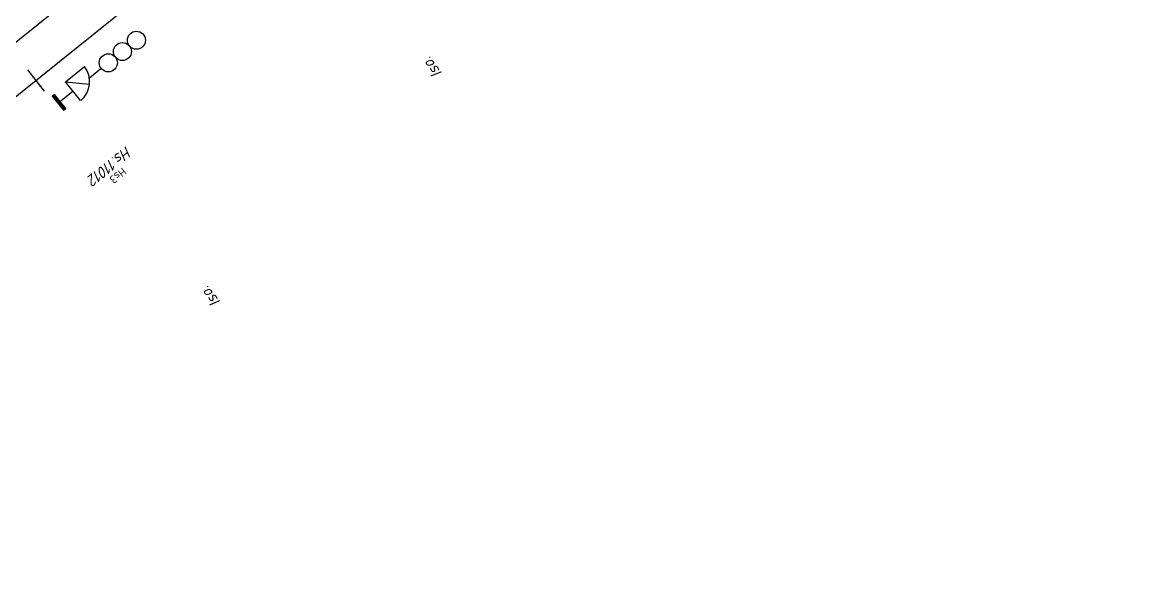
# Model space of a CAD drawing. Header units: metres. Extents: x 304105 to 305280, y 6702571 to 6703615.
# Drawn here: x 304925.1 to 305050.1, y 6703023.3 to 6703083.9 of the extents above; entities that cross this region are included whole.
import ezdxf
from ezdxf.enums import TextEntityAlignment as Align

# ---------------------------------------------------------------- set-up
doc = ezdxf.new("R2010")
doc.units = ezdxf.units.M
for name, color, linetype in [('JBTFE__INNSETTINGSPUNKT', 62, 'Continuous'), ('JBTOB_KO_SPO', 2, 'Continuous'), ('JBTSI__INFO', 4, 'Continuous'), ('JBTSI__NAVN', 2, 'Continuous'), ('JBTSI_SA_SIG', 2, 'Continuous'), ('JBTSI_SA_SKJ', 2, 'Continuous')]:
    doc.layers.add(name, color=color, linetype=linetype)
doc.styles.add('ISO', font='iso3098.shx')

# ---------------------------------------------------------------- blocks, each defined once
blk = doc.blocks.new('NO-BN-2D-JBTSI-TOGDETEKSJON-EN-STREK-ISOLERT-SKJOET')
at = {"color": 0, "linetype": 'ByBlock', "lineweight": -2, "transparency": 16777216}
blk.add_line((0, -2.25), (0, 0.75), dxfattribs=at)
blk = doc.blocks.new('NO-BN-2D-INSERTION-POINT')
at = {"layer": 'JBTFE__INNSETTINGSPUNKT', "linetype": 'ByBlock', "lineweight": -2, "transparency": 16777216}
for p, q in [((-0.05, 0), (0.05, 0)), ((0, -0.05), (0, 0.05))]:
    blk.add_line(p, q, dxfattribs=at)
blk.add_circle((0, 0), 0.05, dxfattribs=at)
blk = doc.blocks.new('*Z18')
at = {"color": 0, "linetype": 'ByBlock', "lineweight": -2, "transparency": 16777216}
for name in ['NO-BN-2D-INSERTION-POINT', 'NO-BN-2D-JBTSI-TOGDETEKSJON-EN-STREK-ISOLERT-SKJOET']:
    blk.add_blockref(name, (0, 0), dxfattribs=at)
at = {"layer": 'JBTSI__INFO', "color": 0, "linetype": 'ByBlock', "lineweight": -2, "transparency": 16777216, "style": 'ISO'}
blk.add_attdef('OBJEKTINFO', text='', height=0.9, rotation=270, dxfattribs=at).set_placement((1.4, 30), align=Align.MIDDLE_CENTER)
at = {"layer": 'JBTSI__NAVN', "color": 0, "linetype": 'ByBlock', "lineweight": -2, "transparency": 16777216, "style": 'ISO', "oblique": 15}
blk.add_attdef('OBJEKTNAVN', text='', height=1.25, rotation=270, dxfattribs=at).set_placement((0, 30), align=Align.MIDDLE_CENTER)
blk = doc.blocks.new('*Z52')
at = {"color": 0, "linetype": 'ByBlock', "lineweight": -2, "transparency": 16777216}
for name in ['NO-BN-2D-INSERTION-POINT', 'NO-BN-2D-JBTSI-TOGDETEKSJON-EN-STREK-ISOLERT-SKJOET']:
    blk.add_blockref(name, (0, 0), dxfattribs=at)
at = {"layer": 'JBTSI__INFO', "color": 0, "linetype": 'ByBlock', "lineweight": -2, "transparency": 16777216, "style": 'ISO'}
blk.add_attdef('OBJEKTINFO', text='', height=0.9, rotation=270, dxfattribs=at).set_placement((1.4, 30), align=Align.MIDDLE_CENTER)
at = {"layer": 'JBTSI__NAVN', "color": 0, "linetype": 'ByBlock', "lineweight": -2, "transparency": 16777216, "style": 'ISO', "oblique": 15}
blk.add_attdef('OBJEKTNAVN', text='', height=1.25, rotation=270, dxfattribs=at).set_placement((0, 30), align=Align.MIDDLE_CENTER)
blk = doc.blocks.new('NO-BN-2D-JBTSI-SIGNAL-20-HS3-DS')
at = {"color": 0, "linetype": 'ByBlock', "lineweight": -2, "transparency": 16777216}
for p, q in [((0, 6), (0, 4.31)), ((-1.33, 2), (-1.33, 4.67)), ((-1.33, 2), (0.55, 3.89)), ((1.33, 2), (-1.33, 2)), ((0, 2), (0, 0))]:
    blk.add_line(p, q, dxfattribs=at)
at = {"color": 0, "linetype": 'Continuous', "lineweight": -2, "transparency": 16777216}
for p, q in [((-0.71, -0.15), (-1, 0.14)), ((-0.76, -0.15), (-1, 0.09)), ((-0.8, -0.15), (-1, 0.05)), ((-0.85, -0.15), (-1, 0)), ((-0.67, -0.15), (-0.97, 0.15)), ((-0.62, -0.15), (-0.92, 0.15)), ((-0.58, -0.15), (-0.88, 0.15)), ((-0.53, -0.15), (-0.83, 0.15)), ((-0.49, -0.15), (-0.79, 0.15)), ((-0.44, -0.15), (-0.74, 0.15)), ((-0.4, -0.15), (-0.7, 0.15)), ((-0.35, -0.15), (-0.65, 0.15)), ((-0.31, -0.15), (-0.61, 0.15)), ((-0.26, -0.15), (-0.56, 0.15)), ((-0.22, -0.15), (-0.52, 0.15)), ((-0.17, -0.15), (-0.47, 0.15)), ((-0.13, -0.15), (-0.43, 0.15)), ((-0.08, -0.15), (-0.38, 0.15)), ((-0.04, -0.15), (-0.34, 0.15)), ((0.01, -0.15), (-0.29, 0.15)), ((0.05, -0.15), (-0.25, 0.15)), ((0.1, -0.15), (-0.2, 0.15)), ((0.14, -0.15), (-0.16, 0.15)), ((0.18, -0.15), (-0.12, 0.15)), ((0.23, -0.15), (-0.07, 0.15)), ((0.27, -0.15), (-0.03, 0.15)), ((0.32, -0.15), (0.02, 0.15)), ((0.36, -0.15), (0.06, 0.15)), ((0.41, -0.15), (0.11, 0.15)), ((0.45, -0.15), (0.15, 0.15)), ((0.5, -0.15), (0.2, 0.15)), ((0.54, -0.15), (0.24, 0.15)), ((0.59, -0.15), (0.29, 0.15)), ((0.63, -0.15), (0.33, 0.15)), ((0.68, -0.15), (0.38, 0.15)), ((0.72, -0.15), (0.42, 0.15)), ((0.77, -0.15), (0.47, 0.15)), ((0.81, -0.15), (0.51, 0.15)), ((0.86, -0.15), (0.56, 0.15)), ((0.9, -0.15), (0.6, 0.15)), ((0.95, -0.15), (0.65, 0.15)), ((0.99, -0.15), (0.69, 0.15)), ((1, -0.11), (0.74, 0.15)), ((1, -0.07), (0.78, 0.15)), ((1, -0.02), (0.83, 0.15)), ((1, 0.02), (0.87, 0.15)), ((1, 0.07), (0.92, 0.15)), ((1, 0.11), (0.96, 0.15)), ((-0.89, -0.15), (-1, -0.04)), ((-0.94, -0.15), (-1, -0.09)), ((-0.98, -0.15), (-1, -0.13))]:
    blk.add_line(p, q, dxfattribs=at)
at = {"color": 0, "linetype": 'ByBlock', "lineweight": -2, "transparency": 16777216}
blk.add_lwpolyline([(1, -0.15), (1, 0.15), (-1, 0.15), (-1, -0.15)], close=True, dxfattribs=at)
for centre in [(0, 11), (0, 9), (0, 7)]:
    blk.add_circle(centre, 1, dxfattribs=at)
blk.add_arc((-1.33, 2), 2.67, 0, 90, dxfattribs=at)
blk = doc.blocks.new('*Z64')
at = {"color": 0, "linetype": 'ByBlock', "lineweight": -2, "transparency": 16777216, "rotation": 90}
blk.add_blockref('NO-BN-2D-JBTSI-SIGNAL-20-HS3-DS', (0, 0), dxfattribs=at)
at = {"color": 0, "linetype": 'ByBlock', "lineweight": -2, "transparency": 16777216}
blk.add_blockref('NO-BN-2D-INSERTION-POINT', (0, 0), dxfattribs=at)
at = {"layer": 'JBTSI__INFO', "color": 0, "linetype": 'ByBlock', "lineweight": -2, "transparency": 16777216, "style": 'ISO'}
blk.add_attdef('OBJEKTINFO', text='', height=0.9, dxfattribs=at).set_placement((0, 10.4), align=Align.MIDDLE_CENTER)
at = {"layer": 'JBTSI__NAVN', "color": 0, "linetype": 'ByBlock', "lineweight": -2, "transparency": 16777216, "style": 'ISO', "oblique": 15}
blk.add_attdef('OBJEKTNAVN', text='', height=1.25, dxfattribs=at).set_placement((0, 9), align=Align.MIDDLE_CENTER)

msp = doc.modelspace()

# ---------------------------------------------------------------- linework, layer by layer
at = {"layer": 'JBTOB_KO_SPO', "flags": 128}
for points in [[(305279.99, 6703319.71), (305279.59, 6703319.52, 0.000161), (305271.66, 6703315.81, 0.000483), (305263.74, 6703312.09, 0.000804), (305255.83, 6703308.35, 0.001126), (305247.94, 6703304.57, 0.001448), (305240.06, 6703300.76, 0.001769), (305232.21, 6703296.9, 0.002091), (305224.39, 6703292.97, 0.002413), (305216.61, 6703288.98, 0.039252), (305103.54, 6703218.47, 0.002413), (305096.52, 6703213.24, 0.002091), (305089.56, 6703207.95, 0.001769), (305082.63, 6703202.6, 0.001448), (305075.74, 6703197.21, 0.001126), (305068.88, 6703191.78, 0.000804), (305062.04, 6703186.32, 0.000483), (305055.21, 6703180.85, 0.000161), (305048.39, 6703175.37), (304296.08, 6702570.51)], [(305090.05, 6703214.9), (304775.67, 6702962.13, -0.000139), (304768.99, 6702956.76, -0.000417), (304762.3, 6702951.4, -0.000696), (304755.6, 6702946.05, -0.000974), (304748.88, 6702940.73, -0.001252), (304742.14, 6702935.43, -0.001531), (304735.37, 6702930.18, -0.001809), (304728.57, 6702924.96, -0.013789), (304679.28, 6702889.6, -0.001809)]]:
    msp.add_lwpolyline(points, format="xyb", dxfattribs=at)

# ---------------------------------------------------------------- block references
at = {"layer": 'JBTSI_SA_SIG'}
ref = msp.add_blockref('*Z64', (304929.18, 6703075.04, 11.66), dxfattribs=dict(at, rotation=218.799157893534))
ref.add_attrib('OBJEKTNAVN', 'Hs.11012', dxfattribs={"layer": 'JBTSI__NAVN', "color": 0, "linetype": 'ByBlock', "lineweight": -2, "transparency": 16777216, "height": 1.25, "rotation": 218.7992, "style": 'ISO', "oblique": 15}).set_placement((304934.82, 6703068.02, 11.66), align=Align.MIDDLE_CENTER)
ref.add_attrib('OBJEKTINFO', 'Hs3', dxfattribs={"layer": 'JBTSI__INFO', "color": 0, "linetype": 'ByBlock', "lineweight": -2, "transparency": 16777216, "height": 0.9, "rotation": 218.7992, "style": 'ISO'}).set_placement((304935.7, 6703066.93, 11.66), align=Align.MIDDLE_CENTER)
at = {"layer": 'JBTSI_SA_SKJ'}
ref = msp.add_blockref('*Z52', (304952.48, 6703102.92, 11.38), dxfattribs=dict(at, rotation=216.7504874629564))
ref.add_attrib('OBJEKTNAVN', 'Iso.', dxfattribs={"layer": 'JBTSI__NAVN', "color": 0, "linetype": 'ByBlock', "lineweight": -2, "transparency": 16777216, "height": 1.25, "rotation": 126.7505, "style": 'ISO', "oblique": 15}).set_placement((304970.43, 6703078.88, 11.38), align=Align.MIDDLE_CENTER)
ref = msp.add_blockref('*Z18', (304927.08, 6703076.88, 11.67), dxfattribs=dict(at, rotation=218.7991578935339))
ref.add_attrib('OBJEKTNAVN', 'Iso.', dxfattribs={"layer": 'JBTSI__NAVN', "color": 0, "linetype": 'ByBlock', "lineweight": -2, "transparency": 16777216, "height": 1.25, "rotation": 128.7992, "style": 'ISO', "oblique": 15}).set_placement((304945.88, 6703053.5, 11.67), align=Align.MIDDLE_CENTER)

doc.saveas('drawing.dxf')
